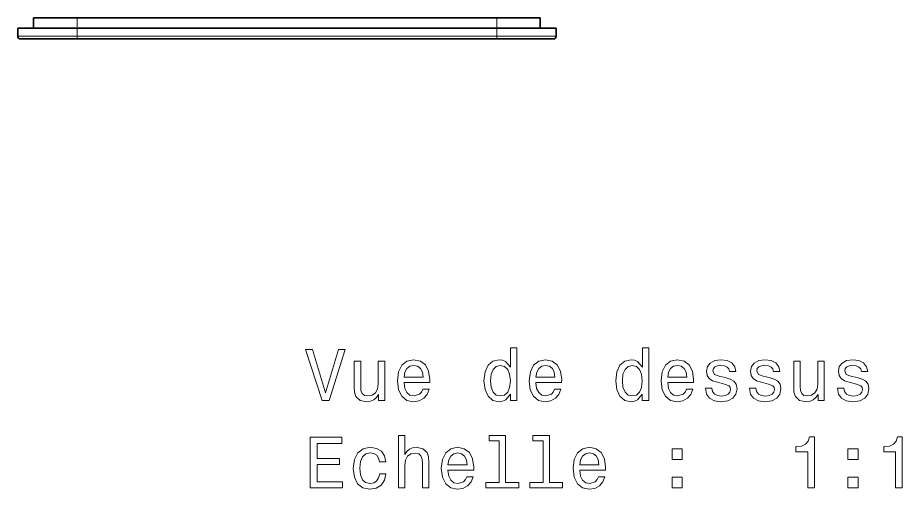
# Model space of a CAD drawing. Extents: x 415 to 970, y 249 to 591.
# Drawn here: x 584.6 to 645.8, y 249.1 to 281.7 of the extents above; entities that cross this region are included whole.
import ezdxf

# ---------------------------------------------------------------- set-up
doc = ezdxf.new("R2010")
doc.units = 0

msp = doc.modelspace()

# ---------------------------------------------------------------- linework, layer by layer
at = {"color": 7, "lineweight": 35, "ltscale": 0.018}
for p, q in [((585.749, 281.686), (585.749, 280.966)), ((620.749, 281.686), (620.749, 280.966))]:
    msp.add_line(p, q, dxfattribs=at)
at = {"color": 7, "lineweight": 35, "ltscale": 0.075}
for p, q in [((588.749, 281.686), (585.749, 281.686)), ((620.749, 281.686), (617.749, 281.686))]:
    msp.add_line(p, q, dxfattribs=at)
at = {"color": 7, "lineweight": 13, "ltscale": 0.018}
for p, q in [((588.749, 281.686), (588.749, 280.966)), ((617.749, 281.686), (617.749, 280.966))]:
    msp.add_line(p, q, dxfattribs=at)
at = {"color": 7, "lineweight": 35}
for p, q in [((617.749, 281.686), (588.749, 281.686)), ((588.749, 280.966), (617.749, 280.966)), ((588.749, 280.216), (617.749, 280.216))]:
    msp.add_line(p, q, dxfattribs=at)
at = {"color": 7, "lineweight": 35, "ltscale": 0.102499}
for p, q in [((584.649, 280.966), (588.749, 280.966)), ((617.749, 280.966), (621.849, 280.966))]:
    msp.add_line(p, q, dxfattribs=at)
at = {"color": 7, "lineweight": 35, "ltscale": 0.01375}
for p, q in [((584.649, 280.416), (584.649, 280.966)), ((621.849, 280.416), (621.849, 280.966))]:
    msp.add_line(p, q, dxfattribs=at)
at = {"color": 7, "lineweight": 13, "ltscale": 0.01375}
for p, q in [((588.749, 280.416), (588.749, 280.966)), ((617.749, 280.416), (617.749, 280.966))]:
    msp.add_line(p, q, dxfattribs=at)
at = {"color": 7, "lineweight": 13, "ltscale": 0.102499}
for p, q in [((584.649, 280.416), (588.749, 280.416)), ((617.749, 280.416), (621.849, 280.416))]:
    msp.add_line(p, q, dxfattribs=at)
at = {"color": 7, "lineweight": 35, "ltscale": 0.097501}
for p, q in [((584.849, 280.216), (588.749, 280.216)), ((617.749, 280.216), (621.649, 280.216))]:
    msp.add_line(p, q, dxfattribs=at)
at = {"color": 7, "lineweight": 13}
msp.add_line((588.749, 280.416), (617.749, 280.416), dxfattribs=at)
at = {"color": 7, "lineweight": 13, "ltscale": 0.005}
for p, q in [((588.749, 280.216), (588.749, 280.416)), ((617.749, 280.216), (617.749, 280.416))]:
    msp.add_line(p, q, dxfattribs=at)
at = {"color": 7, "lineweight": 13}
for points in [[(606.8, 258.759), (605.923, 255.779), (605.02, 258.759), (604.541, 258.759), (605.671, 255.254), (606.175, 255.254), (607.279, 258.759)], [(618.687, 255.673), (618.687, 255.254), (619.131, 255.254), (619.131, 258.875), (618.692, 258.875), (618.692, 257.549), (618.354, 257.932), (618.148, 258.023), (617.911, 258.058), (617.482, 257.957), (617.149, 257.675), (616.932, 257.221), (616.857, 256.611), (616.932, 256), (617.149, 255.541), (617.482, 255.254), (617.911, 255.158), (618.148, 255.194), (618.359, 255.284)], [(627.795, 255.673), (627.795, 255.254), (628.239, 255.254), (628.239, 258.875), (627.8, 258.875), (627.8, 257.549), (627.462, 257.932), (627.256, 258.023), (627.019, 258.058), (626.59, 257.957), (626.257, 257.675), (626.04, 257.221), (625.965, 256.611), (626.04, 256), (626.257, 255.541), (626.59, 255.254), (627.019, 255.158), (627.256, 255.194), (627.468, 255.284)], [(610.003, 257.962), (609.559, 257.962), (609.559, 256.399), (609.509, 256.036), (609.362, 255.773), (609.135, 255.612), (608.838, 255.562), (608.601, 255.602), (608.45, 255.723), (608.364, 255.93), (608.344, 256.222), (608.344, 257.962), (607.9, 257.962), (607.9, 256.182), (607.915, 255.824), (608.011, 255.526), (608.303, 255.254), (608.772, 255.158), (609.024, 255.194), (609.241, 255.284), (609.428, 255.441), (609.579, 255.668), (609.579, 255.254), (610.003, 255.254)], [(611.339, 256.48), (613.115, 256.48), (613.12, 256.686), (613.039, 257.266), (612.817, 257.7), (612.464, 257.962), (611.995, 258.058), (611.536, 257.957), (611.183, 257.675), (610.956, 257.216), (610.875, 256.611), (610.951, 255.99), (611.178, 255.536), (611.526, 255.254), (611.98, 255.158), (612.373, 255.224), (612.696, 255.395), (612.933, 255.668), (613.069, 256.031), (612.63, 256.031), (612.54, 255.829), (612.408, 255.678), (612.035, 255.557), (611.748, 255.612), (611.531, 255.789), (611.39, 256.076), (611.339, 256.464)], [(620.447, 256.48), (622.223, 256.48), (622.228, 256.686), (622.147, 257.266), (621.925, 257.7), (621.572, 257.962), (621.103, 258.058), (620.644, 257.957), (620.291, 257.675), (620.064, 257.216), (619.983, 256.611), (620.059, 255.99), (620.286, 255.536), (620.634, 255.254), (621.088, 255.158), (621.481, 255.224), (621.804, 255.395), (622.041, 255.668), (622.177, 256.031), (621.738, 256.031), (621.648, 255.829), (621.517, 255.678), (621.143, 255.557), (620.856, 255.612), (620.639, 255.789), (620.498, 256.076), (620.447, 256.464)], [(629.555, 256.48), (631.331, 256.48), (631.336, 256.686), (631.255, 257.266), (631.033, 257.7), (630.68, 257.962), (630.211, 258.058), (629.752, 257.957), (629.399, 257.675), (629.172, 257.216), (629.091, 256.611), (629.167, 255.99), (629.394, 255.536), (629.742, 255.254), (630.196, 255.158), (630.589, 255.224), (630.912, 255.395), (631.149, 255.668), (631.285, 256.031), (630.846, 256.031), (630.756, 255.829), (630.625, 255.678), (630.251, 255.557), (629.964, 255.612), (629.747, 255.789), (629.606, 256.076), (629.555, 256.464)], [(633.529, 256.833), (633.101, 256.933), (632.783, 257.049), (632.677, 257.286), (632.707, 257.453), (632.813, 257.574), (632.985, 257.65), (633.232, 257.68), (633.469, 257.65), (633.656, 257.559), (633.777, 257.423), (633.827, 257.241), (634.261, 257.241), (634.261, 257.251), (634.185, 257.579), (633.978, 257.836), (633.656, 257.998), (633.232, 258.058), (632.803, 257.998), (632.491, 257.831), (632.294, 257.584), (632.233, 257.271), (632.279, 256.969), (632.42, 256.757), (632.652, 256.606), (632.99, 256.5), (633.484, 256.379), (633.787, 256.253), (633.867, 256.152), (633.898, 256), (633.852, 255.814), (633.731, 255.673), (633.535, 255.582), (633.272, 255.552), (632.995, 255.582), (632.793, 255.688), (632.657, 255.859), (632.602, 256.096), (632.173, 256.096), (632.243, 255.693), (632.45, 255.4), (632.778, 255.224), (633.232, 255.158), (633.706, 255.224), (634.054, 255.4), (634.266, 255.683), (634.341, 256.051), (634.286, 256.369), (634.13, 256.585), (633.872, 256.727)], [(636.565, 256.833), (636.137, 256.933), (635.819, 257.049), (635.713, 257.286), (635.743, 257.453), (635.849, 257.574), (636.021, 257.65), (636.268, 257.68), (636.505, 257.65), (636.692, 257.559), (636.813, 257.423), (636.863, 257.241), (637.297, 257.241), (637.297, 257.251), (637.221, 257.579), (637.014, 257.836), (636.692, 257.998), (636.268, 258.058), (635.839, 257.998), (635.527, 257.831), (635.33, 257.584), (635.269, 257.271), (635.315, 256.969), (635.456, 256.757), (635.688, 256.606), (636.026, 256.5), (636.52, 256.379), (636.823, 256.253), (636.903, 256.152), (636.934, 256), (636.888, 255.814), (636.767, 255.673), (636.571, 255.582), (636.308, 255.552), (636.031, 255.582), (635.829, 255.688), (635.693, 255.859), (635.638, 256.096), (635.209, 256.096), (635.279, 255.693), (635.486, 255.4), (635.814, 255.224), (636.268, 255.158), (636.742, 255.224), (637.09, 255.4), (637.302, 255.683), (637.377, 256.051), (637.322, 256.369), (637.166, 256.585), (636.908, 256.727)], [(640.363, 257.962), (639.919, 257.962), (639.919, 256.399), (639.869, 256.036), (639.723, 255.773), (639.496, 255.612), (639.198, 255.562), (638.961, 255.602), (638.81, 255.723), (638.724, 255.93), (638.704, 256.222), (638.704, 257.962), (638.26, 257.962), (638.26, 256.182), (638.275, 255.824), (638.371, 255.526), (638.664, 255.254), (639.133, 255.158), (639.385, 255.194), (639.602, 255.284), (639.788, 255.441), (639.939, 255.668), (639.939, 255.254), (640.363, 255.254)], [(642.638, 256.833), (642.209, 256.933), (641.891, 257.049), (641.785, 257.286), (641.815, 257.453), (641.921, 257.574), (642.093, 257.65), (642.34, 257.68), (642.577, 257.65), (642.764, 257.559), (642.885, 257.423), (642.935, 257.241), (643.369, 257.241), (643.369, 257.251), (643.293, 257.579), (643.086, 257.836), (642.764, 257.998), (642.34, 258.058), (641.911, 257.998), (641.599, 257.831), (641.402, 257.584), (641.341, 257.271), (641.387, 256.969), (641.528, 256.757), (641.76, 256.606), (642.098, 256.5), (642.592, 256.379), (642.895, 256.253), (642.975, 256.152), (643.006, 256), (642.96, 255.814), (642.839, 255.673), (642.643, 255.582), (642.38, 255.552), (642.103, 255.582), (641.901, 255.688), (641.765, 255.859), (641.71, 256.096), (641.281, 256.096), (641.352, 255.693), (641.558, 255.4), (641.886, 255.224), (642.34, 255.158), (642.814, 255.224), (643.162, 255.4), (643.374, 255.683), (643.45, 256.051), (643.394, 256.369), (643.238, 256.585), (642.98, 256.727)], [(611.339, 256.853), (611.395, 257.201), (611.531, 257.458), (611.738, 257.614), (612.01, 257.67), (612.277, 257.614), (612.484, 257.458), (612.61, 257.201), (612.656, 256.853)], [(617.986, 257.66), (618.279, 257.589), (618.501, 257.392), (618.632, 257.065), (618.682, 256.611), (618.632, 256.152), (618.501, 255.824), (618.279, 255.622), (617.986, 255.557), (617.709, 255.622), (617.497, 255.824), (617.356, 256.157), (617.31, 256.611), (617.356, 257.06), (617.497, 257.387), (617.709, 257.589)], [(620.447, 256.853), (620.503, 257.201), (620.639, 257.458), (620.846, 257.614), (621.118, 257.67), (621.385, 257.614), (621.592, 257.458), (621.718, 257.201), (621.764, 256.853)], [(627.094, 257.66), (627.387, 257.589), (627.609, 257.392), (627.74, 257.065), (627.79, 256.611), (627.74, 256.152), (627.609, 255.824), (627.387, 255.622), (627.094, 255.557), (626.817, 255.622), (626.605, 255.824), (626.464, 256.157), (626.419, 256.611), (626.464, 257.06), (626.605, 257.387), (626.817, 257.589)], [(629.555, 256.853), (629.611, 257.201), (629.747, 257.458), (629.954, 257.614), (630.226, 257.67), (630.493, 257.614), (630.7, 257.458), (630.826, 257.201), (630.872, 256.853)], [(604.864, 249.207), (607.083, 249.207), (607.083, 249.631), (605.328, 249.631), (605.328, 250.816), (606.891, 250.816), (606.891, 251.235), (605.328, 251.235), (605.328, 252.284), (607.042, 252.284), (607.042, 252.707), (604.864, 252.707)], [(610.951, 249.207), (611.395, 249.207), (611.395, 250.771), (611.44, 251.129), (611.586, 251.391), (611.813, 251.552), (612.116, 251.613), (612.358, 251.562), (612.509, 251.426), (612.585, 251.199), (612.61, 250.897), (612.61, 249.207), (613.054, 249.207), (613.054, 250.987), (613.034, 251.346), (612.943, 251.643), (612.646, 251.915), (612.182, 252.011), (611.929, 251.976), (611.712, 251.88), (611.531, 251.729), (611.395, 251.522), (611.395, 252.828), (610.951, 252.828)], [(617.906, 252.455), (617.906, 249.58), (616.993, 249.58), (616.993, 249.207), (619.257, 249.207), (619.257, 249.58), (618.349, 249.58), (618.349, 252.828), (617.21, 252.828), (617.21, 252.455)], [(620.942, 252.455), (620.942, 249.58), (620.029, 249.58), (620.029, 249.207), (622.293, 249.207), (622.293, 249.58), (621.385, 249.58), (621.385, 252.828), (620.246, 252.828), (620.246, 252.455)], [(639.228, 249.207), (639.687, 249.207), (639.687, 252.732), (639.344, 252.732), (639.254, 252.425), (639.072, 252.218), (638.795, 252.097), (638.411, 252.057), (638.411, 251.699), (639.228, 251.699)], [(645.3, 249.207), (645.759, 249.207), (645.759, 252.732), (645.416, 252.732), (645.326, 252.425), (645.144, 252.218), (644.867, 252.097), (644.483, 252.057), (644.483, 251.699), (645.3, 251.699)], [(609.64, 251.018), (610.078, 251.018), (609.988, 251.421), (609.771, 251.739), (609.433, 251.936), (608.994, 252.011), (608.51, 251.91), (608.142, 251.628), (607.91, 251.169), (607.829, 250.554), (607.905, 249.944), (608.132, 249.49), (608.49, 249.207), (608.979, 249.111), (609.413, 249.187), (609.751, 249.399), (609.983, 249.732), (610.083, 250.175), (609.66, 250.175), (609.584, 249.893), (609.443, 249.681), (609.241, 249.55), (608.994, 249.51), (608.687, 249.575), (608.465, 249.777), (608.328, 250.105), (608.283, 250.569), (608.328, 251.023), (608.47, 251.351), (608.697, 251.552), (608.994, 251.623), (609.256, 251.578), (609.453, 251.462), (609.584, 251.27)], [(614.375, 250.433), (616.151, 250.433), (616.156, 250.639), (616.075, 251.219), (615.853, 251.653), (615.5, 251.915), (615.031, 252.011), (614.572, 251.91), (614.219, 251.628), (613.992, 251.169), (613.911, 250.564), (613.987, 249.944), (614.214, 249.49), (614.562, 249.207), (615.016, 249.111), (615.409, 249.177), (615.732, 249.348), (615.969, 249.621), (616.105, 249.984), (615.666, 249.984), (615.576, 249.782), (615.444, 249.631), (615.071, 249.51), (614.784, 249.565), (614.567, 249.742), (614.426, 250.029), (614.375, 250.418)], [(623.483, 250.433), (625.259, 250.433), (625.264, 250.639), (625.183, 251.219), (624.961, 251.653), (624.608, 251.915), (624.139, 252.011), (623.68, 251.91), (623.327, 251.628), (623.1, 251.169), (623.019, 250.564), (623.095, 249.944), (623.322, 249.49), (623.67, 249.207), (624.124, 249.111), (624.517, 249.177), (624.84, 249.348), (625.077, 249.621), (625.213, 249.984), (624.774, 249.984), (624.684, 249.782), (624.553, 249.631), (624.179, 249.51), (623.892, 249.565), (623.675, 249.742), (623.534, 250.029), (623.483, 250.418)], [(629.863, 251.164), (630.559, 251.164), (630.559, 251.915), (629.863, 251.915)], [(642.007, 251.164), (642.703, 251.164), (642.703, 251.915), (642.007, 251.915)], [(614.375, 250.806), (614.431, 251.154), (614.567, 251.411), (614.774, 251.567), (615.046, 251.623), (615.313, 251.567), (615.52, 251.411), (615.646, 251.154), (615.692, 250.806)], [(623.483, 250.806), (623.539, 251.154), (623.675, 251.411), (623.882, 251.567), (624.154, 251.623), (624.421, 251.567), (624.628, 251.411), (624.754, 251.154), (624.8, 250.806)], [(629.863, 249.207), (630.559, 249.207), (630.559, 249.959), (629.863, 249.959)], [(642.007, 249.207), (642.703, 249.207), (642.703, 249.959), (642.007, 249.959)]]:
    msp.add_lwpolyline(points, close=True, dxfattribs=at)
at = {"color": 7, "lineweight": 35}
for centre, start, end in [((584.849, 280.416), 180.00001, 270), ((621.649, 280.416), 270, 360)]:
    msp.add_arc(centre, 0.2, start, end, dxfattribs=at)

doc.saveas('drawing.dxf')
